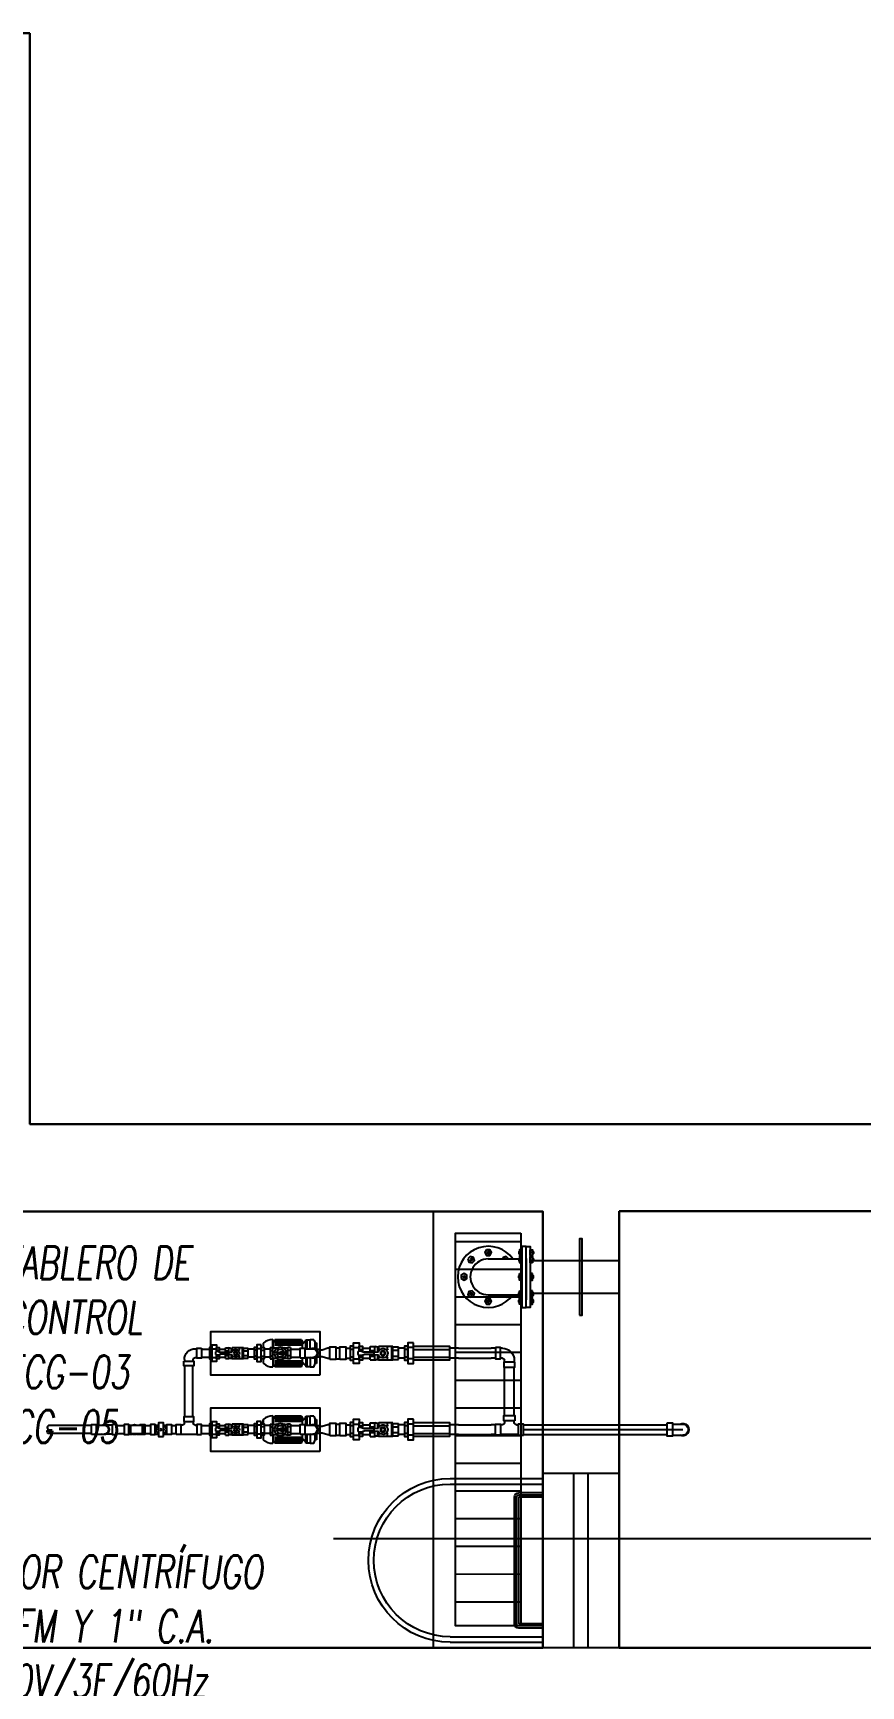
# Model space of a CAD drawing. Extents: x 226317 to 226469, y 8188101 to 8188260.
# Drawn here: x 226396.04 to 226399.84, y 8188240.73 to 8188248.31 of the extents above; entities that cross this region are included whole.
import ezdxf
from ezdxf import colors
from ezdxf.entities.mleader import LeaderData, LeaderLine
from ezdxf.math import Vec2, Vec3

# ---------------------------------------------------------------- set-up
doc = ezdxf.new("R2010")
doc.units = 0
doc.header["$LTSCALE"] = 15
for name, pattern in [('CENTER', [2, 1.25, -0.25, 0.25, -0.25]), ('HIDDEN', [0.375, 0.25, -0.125]), ('X_Cisterna$0$DASHED2', [0.375, 0.25, -0.125])]:
    doc.linetypes.add(name, pattern=pattern)
doc.layers.get('0').update_dxf_attribs({"color": 250})
for name, color, linetype in [('A-BARANDAS', 250, 'Continuous'), ('A-SANITARIOS', 250, 'Continuous'), ('A_20_Barandas', 250, 'Continuous'), ('A_50_CortesElev', 250, 'CENTER'), ('DESAGUE', 250, 'Continuous'), ('L3 Equipos y Ductos', 160, 'Continuous'), ('L6 Linea fina', 141, 'Continuous'), ('X_Cisterna$0$01', 250, 'Continuous'), ('X_Cisterna$0$POSTE', 250, 'Continuous'), ('X_Cisterna$0$SA-DOMW-EQPM', 250, 'Continuous'), ('X_Cisterna$0$SA-EL-EX', 250, 'Continuous'), ('X_Cisterna$0$SA-EQUI-CON', 250, 'Continuous')]:
    doc.layers.add(name, color=color, linetype=linetype)
doc.layers.add('A-MUROS', color=252, linetype='Continuous', lineweight=30)
doc.styles.add('JNV ING', font='romans.shx', dxfattribs={"width": 0.7, "oblique": 8, "height": 0.15})

# ---------------------------------------------------------------- blocks, each defined once
blk = doc.blocks.new('Cortes-Elev.')
at = {"layer": 'A_50_CortesElev', "linetype": 'CENTER', "ltscale": 0.5}
blk.add_lwpolyline([(103.9309, 28.3545), (-19.0944, 28.3545)], dxfattribs=at)
blk = doc.blocks.new('A$C59BA0E3C')
at = {"layer": 'A-BARANDAS', "ltscale": 0.5}
for points in [[(-0.3756, 0.4242), (-0.3756, 0.0004)], [(-0.3506, 0.4242), (-0.3506, 0.0004)], [(0.3494, 0.4242), (0.3494, 0.0004)], [(0.3744, 0.4242), (0.3744, 0.0004)]]:
    blk.add_lwpolyline(points, dxfattribs=at)
for radius in [0.375, 0.35]:
    blk.add_arc((-0.0006, 0.4242), radius, 0, 180, dxfattribs=at)
blk = doc.blocks.new('ESCALERA')
at = {"layer": 'A_20_Barandas', "linetype": 'Continuous', "ltscale": 0.3}
for p, q in [((-0.31, 0), (-0.31, 0.11)), ((-0.3, 0), (-0.3, 0.11)), ((0.29, 0.13), (-0.29, 0.13)), ((0.29, 0.12), (-0.29, 0.12)), ((-0.29, 0), (-0.29, 0.11)), ((0.29, 0.11), (-0.29, 0.11)), ((0.29, 0), (0.29, 0.11)), ((0.3, 0), (0.3, 0.11)), ((0.31, 0), (0.31, 0.11))]:
    blk.add_line(p, q, dxfattribs=at)
for centre, radius, start, end in [((-0.29, 0.11), 0.02, 90, 180), ((-0.29, 0.11), 0.01, 90, 180), ((0.29, 0.11), 0.02, 0, 90), ((0.29, 0.11), 0.01, 0, 90)]:
    blk.add_arc(centre, radius, start, end, dxfattribs=at)
blk = doc.blocks.new('bombas riego')
at = {"layer": 'X_Cisterna$0$SA-DOMW-EQPM'}
for points in [[(1.5666, 0.35), (1.5437, 0.3433), (1.5437, 0.3567)], [(1.5666, 0), (1.5437, -0.0067), (1.5437, 0.0067)]]:
    blk.add_hatch(color=256, dxfattribs=at).paths.add_polyline_path(points)
blk.add_lwpolyline([(0.4386, 0), (-0.2915, 0)])
at = {"layer": 'X_Cisterna$0$01', "linetype": 'Continuous'}
for p, q in [((1.3923, 0.397), (1.387, 0.397)), ((1.387, 0.397), (1.387, 0.366)), ((1.4159, 0.3703), (1.415, 0.4119)), ((1.4293, 0.3703), (1.4293, 0.4108)), ((0.5448, 0.3725), (0.5429, 0.3725)), ((0.5448, 0.3275), (0.5429, 0.3275)), ((0.5665, 0.3725), (0.5858, 0.3725)), ((0.5665, 0.3275), (0.5858, 0.3275)), ((0.7358, 0.3725), (0.7767, 0.3725)), ((0.7358, 0.3275), (0.7767, 0.3275)), ((0.9829, 0.3725), (1.0108, 0.3725)), ((0.9829, 0.3275), (1.0108, 0.3275)), ((1.176, 0.3725), (1.1407, 0.3725)), ((1.176, 0.3275), (1.1407, 0.3275)), ((1.2528, 0.3725), (1.2322, 0.3725)), ((1.2528, 0.3275), (1.2322, 0.3275)), ((1.3735, 0.3681), (1.3708, 0.3681)), ((1.3708, 0.3681), (1.3708, 0.332)), ((1.3708, 0.332), (1.3735, 0.332)), ((1.387, 0.3681), (1.3735, 0.3681)), ((1.3735, 0.3681), (1.3735, 0.332)), ((1.3735, 0.332), (1.387, 0.332)), ((1.387, 0.334), (1.387, 0.3031)), ((1.387, 0.3031), (1.3923, 0.3031)), ((1.4159, 0.3297), (1.415, 0.2865)), ((1.4293, 0.2893), (1.4293, 0.3297)), ((1.5063, 0.368), (1.4614, 0.368)), ((1.5063, 0.332), (1.4614, 0.332)), ((1.599, 0.368), (1.6272, 0.368)), ((1.599, 0.332), (1.6272, 0.332)), ((1.6722, 0.368), (1.7004, 0.368)), ((1.6722, 0.332), (1.7004, 0.332)), ((1.8326, 0.368), (1.8043, 0.368)), ((1.8326, 0.332), (1.8043, 0.332)), ((1.9141, 0.368), (1.8775, 0.368)), ((1.9141, 0.332), (1.8775, 0.332)), ((0.4801, 0.0639), (0.4801, 0.2861)), ((0.5251, 0.0639), (0.5251, 0.2861)), ((1.9538, 0.0578), (1.9538, 0.2922)), ((1.9898, 0.0578), (1.9898, 0.2922)), ((0, 0.0225), (-0.2193, 0.0225)), ((0.5665, 0.0225), (0.5858, 0.0225)), ((0.7358, 0.0225), (0.7767, 0.0225)), ((0.9829, 0.0225), (1.0108, 0.0225)), ((1.176, 0.0225), (1.1407, 0.0225)), ((1.2528, 0.0225), (1.2322, 0.0225)), ((1.3735, 0.0181), (1.3708, 0.0181)), ((1.3708, 0.0181), (1.3708, -0.0181)), ((1.387, 0.0181), (1.3735, 0.0181)), ((1.3735, 0.0181), (1.3735, -0.0181)), ((1.3923, 0.047), (1.387, 0.047)), ((1.387, 0.047), (1.387, 0.016)), ((1.4159, 0.0203), (1.415, 0.0619)), ((1.4293, 0.0203), (1.4293, 0.0608)), ((1.5063, 0.018), (1.4614, 0.018)), ((1.599, 0.018), (1.6272, 0.018)), ((1.6722, 0.018), (1.7004, 0.018)), ((1.8326, 0.018), (1.8043, 0.018)), ((1.9141, 0.018), (1.8775, 0.018)), ((2.0511, 0.018), (2.0296, 0.018)), ((2.1727, 0.018), (2.1467, 0.018)), ((2.3017, 0.018), (2.2682, 0.018)), ((2.4172, 0.018), (2.6151, 0.018)), ((0, -0.0225), (-0.2193, -0.0225)), ((0.5665, -0.0225), (0.5858, -0.0225)), ((0.7358, -0.0225), (0.7767, -0.0225)), ((0.9829, -0.0225), (1.0108, -0.0225)), ((1.176, -0.0225), (1.1407, -0.0225)), ((1.2528, -0.0225), (1.2322, -0.0225)), ((1.3708, -0.0181), (1.3735, -0.0181)), ((1.3735, -0.0181), (1.387, -0.0181)), ((1.387, -0.016), (1.387, -0.0469)), ((1.387, -0.0469), (1.3923, -0.0469)), ((1.4159, -0.0203), (1.415, -0.0635)), ((1.4293, -0.0607), (1.4293, -0.0203)), ((1.5063, -0.018), (1.4614, -0.018)), ((1.599, -0.018), (1.6272, -0.018)), ((1.6722, -0.018), (1.7004, -0.018)), ((1.8326, -0.018), (1.8043, -0.018)), ((1.9141, -0.018), (1.8775, -0.018)), ((2.0511, -0.018), (2.0296, -0.018)), ((2.1727, -0.018), (2.1467, -0.018)), ((2.3017, -0.018), (2.2682, -0.018)), ((2.4172, -0.018), (2.6151, -0.018))]:
    blk.add_line(p, q, dxfattribs=at)
at = {"layer": 'X_Cisterna$0$01', "linetype": 'Continuous', "extrusion": (0, 0, -1)}
for p, q in [((1.3993, 0.4119), (1.3923, 0.397)), ((1.3993, 0.4119), (1.415, 0.4119)), ((1.4293, 0.4108), (1.415, 0.4108)), ((1.4305, 0.4119), (1.4305, 0.3703)), ((1.4361, 0.4119), (1.4305, 0.4119)), ((1.4361, 0.3703), (1.4361, 0.4119)), ((1.4361, 0.4077), (1.4502, 0.391)), ((1.4558, 0.4119), (1.4502, 0.4006)), ((1.4502, 0.3731), (1.4502, 0.4006)), ((1.4558, 0.4119), (1.5777, 0.4119)), ((1.4558, 0.4035), (1.5777, 0.4035)), ((1.4558, 0.395), (1.5777, 0.395)), ((1.4558, 0.3866), (1.5777, 0.3866)), ((1.5777, 0.4119), (1.5833, 0.4006)), ((1.5833, 0.3738), (1.5833, 0.4006)), ((1.5833, 0.4003), (1.5862, 0.4003)), ((1.5862, 0.4129), (1.5862, 0.3753)), ((1.5862, 0.3753), (1.5862, 0.4129)), ((1.6304, 0.3963), (1.6304, 0.376)), ((1.3993, 0.2865), (1.3923, 0.3031)), ((1.4305, 0.2881), (1.4305, 0.3297)), ((1.4361, 0.3297), (1.4361, 0.2881)), ((1.4361, 0.2924), (1.4502, 0.309)), ((1.4558, 0.3135), (1.5777, 0.3135)), ((1.4558, 0.305), (1.5777, 0.305)), ((1.5833, 0.2994), (1.5833, 0.3263)), ((1.5862, 0.3248), (1.5862, 0.2871)), ((1.6304, 0.3241), (1.6304, 0.3037)), ((1.3993, 0.2865), (1.415, 0.2865)), ((1.4293, 0.2893), (1.4151, 0.2893)), ((1.4305, 0.2881), (1.4305, 0.2887)), ((1.4305, 0.2887), (1.4305, 0.2881)), ((1.4305, 0.2881), (1.4361, 0.2881)), ((1.4558, 0.2881), (1.4502, 0.2994)), ((1.4558, 0.2966), (1.5777, 0.2966)), ((1.4558, 0.2881), (1.5777, 0.2881)), ((1.5777, 0.2881), (1.5833, 0.2994)), ((1.5833, 0.2994), (1.5862, 0.2994)), ((1.3993, 0.0619), (1.3923, 0.047)), ((1.3993, 0.0619), (1.415, 0.0619)), ((1.4293, 0.0608), (1.415, 0.0608)), ((1.4305, 0.0619), (1.4305, 0.0514)), ((1.4361, 0.0619), (1.4305, 0.0619)), ((1.4305, 0.0203), (1.4305, 0.0619)), ((1.4361, 0.0203), (1.4361, 0.0619)), ((1.4361, 0.0577), (1.4505, 0.0407)), ((1.4558, 0.0619), (1.4502, 0.0506)), ((1.4502, 0.0231), (1.4502, 0.0506)), ((1.4502, 0.0231), (1.4502, 0.038)), ((1.4558, 0.0619), (1.5777, 0.0619)), ((1.4558, 0.0534), (1.5777, 0.0534)), ((1.4558, 0.045), (1.5777, 0.045)), ((1.4558, 0.0366), (1.5777, 0.0366)), ((1.5777, 0.0619), (1.5833, 0.0506)), ((1.5833, 0.0238), (1.5833, 0.0506)), ((1.5833, 0.0503), (1.5862, 0.0503)), ((1.5862, 0.0252), (1.5862, 0.0629)), ((1.5862, 0.0629), (1.5862, 0.0364)), ((1.6304, 0.0463), (1.6304, 0.0307)), ((1.6304, 0.026), (1.6304, 0.0463)), ((1.3993, -0.0635), (1.3923, -0.0469)), ((1.3993, -0.0635), (1.415, -0.0635)), ((1.4293, -0.0607), (1.4151, -0.0607)), ((1.4305, -0.0619), (1.4305, -0.0203)), ((1.4305, -0.0619), (1.4305, -0.0613)), ((1.4305, -0.0613), (1.4305, -0.0619)), ((1.4305, -0.0619), (1.4361, -0.0619)), ((1.4361, -0.0203), (1.4361, -0.0555)), ((1.4361, -0.0619), (1.4361, -0.0254)), ((1.4361, -0.0577), (1.4502, -0.041)), ((1.4558, -0.0619), (1.4502, -0.0506)), ((1.4558, -0.0366), (1.5777, -0.0366)), ((1.4558, -0.045), (1.5777, -0.045)), ((1.4558, -0.0534), (1.5777, -0.0534)), ((1.4558, -0.0619), (1.5777, -0.0619)), ((1.5777, -0.0619), (1.5833, -0.0506)), ((1.5833, -0.0506), (1.5833, -0.0238)), ((1.5833, -0.0506), (1.5862, -0.0506)), ((1.5862, -0.0252), (1.5862, -0.0629)), ((1.6304, -0.0259), (1.6304, -0.0463)), ((1.6304, -0.0307), (1.6304, -0.0463)), ((1.6304, -0.0307), (1.6304, -0.0463))]:
    blk.add_line(p, q, dxfattribs=at)
at = {"layer": 'X_Cisterna$0$01', "linetype": 'X_Cisterna$0$DASHED2', "ltscale": 0.2}
for p, q in [((0.7358, 0.3725), (0.5858, 0.3725)), ((0.7358, 0.3275), (0.5858, 0.3275)), ((0.4386, 0.0225), (0, 0.0225)), ((0.7358, 0.0225), (0.5858, 0.0225)), ((0.4386, -0.0225), (0, -0.0225)), ((0.7358, -0.0225), (0.5858, -0.0225))]:
    blk.add_line(p, q, dxfattribs=at)
at = {"layer": 'X_Cisterna$0$01', "linetype": 'Continuous', "flags": 128}
for points in [[(1.3923, 0.3703), (1.3923, 0.397)], [(1.3923, 0.3031), (1.3923, 0.3297)], [(1.4502, 0.2994), (1.4502, 0.3269)], [(1.3923, 0.0203), (1.3923, 0.047)], [(1.3923, -0.0469), (1.3923, -0.0203)], [(1.4502, -0.0506), (1.4502, -0.0231)]]:
    blk.add_lwpolyline(points, dxfattribs=at)
at = {"layer": 'X_Cisterna$0$01', "linetype": 'Continuous', "extrusion": (0, 0, -1)}
for centre, start, end in [((-1.5867, 0.3473), 89.5068, 131.72641), ((-1.5867, 0.3528), 228.27358, 270.49319), ((-1.5867, -0.0028), 89.5068, 131.72641), ((-1.5867, 0.0028), 228.27358, 270.49319)]:
    blk.add_arc(centre, 0.0657, start, end, dxfattribs=at)
at = {"layer": 'X_Cisterna$0$01', "linetype": 'Continuous'}
blk.add_spline([(2.6151, 0.018), (2.6211, 0.009), (2.6151, 0), (2.6091, -0.009), (2.6151, -0.018), (2.6211, -0.009), (2.6151, 0)], degree=3, dxfattribs=at)
at = {"layer": 'X_Cisterna$0$POSTE'}
for points in [[(2.1815, 0.0197), (2.1775, 0.0152), (2.1775, -0.0152), (2.1815, -0.0197)], [(2.2374, 0.0197), (2.2414, 0.0152), (2.2414, -0.0152), (2.2374, -0.0197)]]:
    blk.add_lwpolyline(points, dxfattribs=at)
blk.add_lwpolyline([(2.2374, 0.0197), (2.1815, 0.0197), (2.1815, -0.0197), (2.2374, -0.0197)], close=True, dxfattribs=at)
at = {"layer": 'X_Cisterna$0$POSTE', "flags": 128}
blk.add_lwpolyline([(2.1862, 0.0197), (2.1862, -0.0197)], dxfattribs=at)
at = {"layer": 'X_Cisterna$0$SA-DOMW-EQPM'}
for p, q in [((1.0375, 0.381), (1.1013, 0.381)), ((1.0375, 0.3187), (1.0375, 0.381)), ((1.0415, 0.3187), (1.0415, 0.381)), ((1.0605, 0.3697), (1.0605, 0.381)), ((1.1051, 0.3779), (1.1013, 0.381)), ((1.1013, 0.3606), (1.1013, 0.381)), ((1.1407, 0.381), (1.1199, 0.381)), ((1.1199, 0.3553), (1.1199, 0.381)), ((1.1407, 0.355), (1.1407, 0.381)), ((1.0108, 0.321), (1.0108, 0.3787)), ((1.0375, 0.3787), (1.0108, 0.3787)), ((1.0375, 0.3633), (1.0108, 0.3633)), ((1.0375, 0.3363), (1.0108, 0.3363)), ((1.0375, 0.321), (1.0108, 0.321)), ((1.0375, 0.3187), (1.1013, 0.3187)), ((1.0605, 0.3187), (1.0605, 0.33)), ((1.099, 0.3651), (1.1013, 0.3642)), ((1.0991, 0.3346), (1.1013, 0.3354)), ((1.1007, 0.3616), (1.1013, 0.3619)), ((1.1007, 0.3379), (1.1013, 0.3377)), ((1.1013, 0.3187), (1.1013, 0.3391)), ((1.1051, 0.3217), (1.1013, 0.3187)), ((1.1051, 0.3568), (1.1051, 0.3779)), ((1.1051, 0.3217), (1.1051, 0.3428)), ((1.1407, 0.363), (1.1199, 0.363)), ((1.1199, 0.3191), (1.1199, 0.3443)), ((1.1407, 0.3367), (1.1199, 0.3367)), ((1.1407, 0.3191), (1.1199, 0.3191)), ((1.1234, 0.355), (1.1688, 0.355)), ((1.1234, 0.3446), (1.1688, 0.3446)), ((1.1407, 0.3191), (1.1407, 0.3446)), ((1.5063, 0.3755), (1.5187, 0.3755)), ((1.5063, 0.3755), (1.5063, 0.3245)), ((1.5063, 0.3628), (1.5187, 0.3628)), ((1.5063, 0.3373), (1.5187, 0.3373)), ((1.5063, 0.3245), (1.5187, 0.3245)), ((1.5187, 0.3245), (1.5187, 0.3755)), ((1.599, 0.3755), (1.5865, 0.3755)), ((1.5865, 0.3245), (1.5865, 0.3755)), ((1.599, 0.3628), (1.5865, 0.3628)), ((1.599, 0.3373), (1.5865, 0.3373)), ((1.599, 0.3245), (1.5865, 0.3245)), ((1.599, 0.3755), (1.599, 0.3245)), ((1.6395, 0.3641), (1.6272, 0.3641)), ((1.6395, 0.3359), (1.6272, 0.3359)), ((1.6395, 0.3704), (1.66, 0.3704)), ((1.6395, 0.3297), (1.66, 0.3297)), ((1.66, 0.3641), (1.6722, 0.3641)), ((1.66, 0.3359), (1.6722, 0.3359)), ((1.7004, 0.3268), (1.7004, 0.3729)), ((1.7218, 0.3729), (1.7004, 0.3729)), ((1.7218, 0.3607), (1.7004, 0.3607)), ((1.7218, 0.339), (1.7004, 0.339)), ((1.7218, 0.3268), (1.7004, 0.3268)), ((1.7218, 0.3748), (1.7729, 0.3748)), ((1.7218, 0.3249), (1.7218, 0.3748)), ((1.7218, 0.3249), (1.7729, 0.3249)), ((1.725, 0.3249), (1.725, 0.3748)), ((1.7401, 0.3657), (1.7401, 0.3748)), ((1.7401, 0.3249), (1.7401, 0.334)), ((1.771, 0.3621), (1.7729, 0.3614)), ((1.7711, 0.3376), (1.7729, 0.3383)), ((1.7723, 0.3593), (1.7729, 0.3595)), ((1.7723, 0.3404), (1.7729, 0.3402)), ((1.7758, 0.3723), (1.7729, 0.3748)), ((1.7729, 0.3585), (1.7729, 0.3748)), ((1.7729, 0.3249), (1.7729, 0.3413)), ((1.7758, 0.3274), (1.7729, 0.3249)), ((1.7758, 0.3554), (1.7758, 0.3723)), ((1.7758, 0.3274), (1.7758, 0.3443)), ((1.8043, 0.3748), (1.7877, 0.3748)), ((1.7877, 0.3543), (1.7877, 0.3748)), ((1.8043, 0.3604), (1.7877, 0.3604)), ((1.7877, 0.3253), (1.7877, 0.3454)), ((1.8043, 0.3393), (1.7877, 0.3393)), ((1.8043, 0.3253), (1.7877, 0.3253)), ((1.7905, 0.354), (1.8268, 0.354)), ((1.7905, 0.3457), (1.8268, 0.3457)), ((1.8043, 0.354), (1.8043, 0.3748)), ((1.8043, 0.3253), (1.8043, 0.3457)), ((1.0108, -0.029), (1.0108, 0.0286)), ((1.0375, 0.0286), (1.0108, 0.0286)), ((1.0375, 0.0133), (1.0108, 0.0133)), ((1.0375, 0.0309), (1.1013, 0.0309)), ((1.0375, -0.0313), (1.0375, 0.0309)), ((1.0415, -0.0313), (1.0415, 0.0309)), ((1.0605, 0.0197), (1.0605, 0.0309)), ((1.099, 0.0151), (1.1013, 0.0142)), ((1.1007, 0.0116), (1.1013, 0.0119)), ((1.1051, 0.0279), (1.1013, 0.0309)), ((1.1013, 0.0106), (1.1013, 0.0309)), ((1.1051, 0.0068), (1.1051, 0.0279)), ((1.1407, 0.0309), (1.1199, 0.0309)), ((1.1199, 0.0053), (1.1199, 0.0309)), ((1.1407, 0.0129), (1.1199, 0.0129)), ((1.1234, 0.005), (1.1688, 0.005)), ((1.1407, 0.005), (1.1407, 0.0309)), ((1.5063, 0.0255), (1.5187, 0.0255)), ((1.5063, 0.0255), (1.5063, -0.0255)), ((1.5063, 0.0127), (1.5187, 0.0127)), ((1.5187, -0.0255), (1.5187, 0.0255)), ((1.599, 0.0255), (1.5865, 0.0255)), ((1.5865, -0.0255), (1.5865, 0.0255)), ((1.599, 0.0127), (1.5865, 0.0127)), ((1.599, 0.0255), (1.599, -0.0255)), ((1.6395, 0.0141), (1.6272, 0.0141)), ((1.6395, 0.0204), (1.66, 0.0204)), ((1.66, 0.0141), (1.6722, 0.0141)), ((1.7004, -0.0232), (1.7004, 0.0229)), ((1.7218, 0.0229), (1.7004, 0.0229)), ((1.7218, 0.0107), (1.7004, 0.0107)), ((1.7218, 0.0248), (1.7729, 0.0248)), ((1.7218, -0.0251), (1.7218, 0.0248)), ((1.725, -0.0251), (1.725, 0.0248)), ((1.7401, 0.0157), (1.7401, 0.0248)), ((1.771, 0.0121), (1.7729, 0.0114)), ((1.7723, 0.0093), (1.7729, 0.0095)), ((1.7758, 0.0223), (1.7729, 0.0248)), ((1.7729, 0.0084), (1.7729, 0.0248)), ((1.7758, 0.0054), (1.7758, 0.0223)), ((1.8043, 0.0248), (1.7877, 0.0248)), ((1.7877, 0.0042), (1.7877, 0.0248)), ((1.8043, 0.0104), (1.7877, 0.0104)), ((1.7905, 0.004), (1.8268, 0.004)), ((1.8043, 0.004), (1.8043, 0.0248)), ((1.0375, -0.0137), (1.0108, -0.0137)), ((1.0375, -0.029), (1.0108, -0.029)), ((1.0375, -0.0313), (1.1013, -0.0313)), ((1.0605, -0.0313), (1.0605, -0.0201)), ((1.0991, -0.0155), (1.1013, -0.0147)), ((1.1007, -0.0121), (1.1013, -0.0123)), ((1.1013, -0.0313), (1.1013, -0.011)), ((1.1051, -0.0283), (1.1013, -0.0313)), ((1.1051, -0.0283), (1.1051, -0.0072)), ((1.1199, -0.0309), (1.1199, -0.0057)), ((1.1407, -0.0133), (1.1199, -0.0133)), ((1.1407, -0.0309), (1.1199, -0.0309)), ((1.1234, -0.0054), (1.1688, -0.0054)), ((1.1407, -0.0309), (1.1407, -0.0054)), ((1.5063, -0.0127), (1.5187, -0.0127)), ((1.5063, -0.0255), (1.5187, -0.0255)), ((1.599, -0.0127), (1.5865, -0.0127)), ((1.599, -0.0255), (1.5865, -0.0255)), ((1.6395, -0.0141), (1.6272, -0.0141)), ((1.6395, -0.0203), (1.66, -0.0203)), ((1.66, -0.0141), (1.6722, -0.0141)), ((1.7218, -0.011), (1.7004, -0.011)), ((1.7218, -0.0232), (1.7004, -0.0232)), ((1.7218, -0.0251), (1.7729, -0.0251)), ((1.7401, -0.0251), (1.7401, -0.016)), ((1.7711, -0.0124), (1.7729, -0.0117)), ((1.7723, -0.0097), (1.7729, -0.0099)), ((1.7729, -0.0251), (1.7729, -0.0088)), ((1.7758, -0.0226), (1.7729, -0.0251)), ((1.7758, -0.0226), (1.7758, -0.0057)), ((1.7877, -0.0248), (1.7877, -0.0046)), ((1.8043, -0.0107), (1.7877, -0.0107)), ((1.8043, -0.0248), (1.7877, -0.0248)), ((1.7905, -0.0043), (1.8268, -0.0043)), ((1.8043, -0.0248), (1.8043, -0.0043))]:
    blk.add_line(p, q, dxfattribs=at)
for points in [[(1.6395, 0.3878), (1.66, 0.3878), (1.66, 0.3127), (1.6395, 0.3127)], [(0.477, 0.3097), (0.5281, 0.3097), (0.5281, 0.2861), (0.477, 0.2861)], [(0.5665, 0.3755), (0.5665, 0.3245), (0.5429, 0.3245), (0.5429, 0.3755)], [(1.4614, 0.3269), (1.4614, 0.3731), (1.44, 0.3731), (1.44, 0.3269)], [(1.5717, 0.35), (1.5622, 0.3335), (1.5431, 0.3335), (1.5336, 0.35), (1.5431, 0.3665), (1.5622, 0.3665)], [(1.6395, 0.376), (1.6272, 0.376), (1.6272, 0.3241), (1.6395, 0.3241)], [(1.66, 0.376), (1.6722, 0.376), (1.6722, 0.3241), (1.66, 0.3241)], [(1.9141, 0.3731), (1.9141, 0.3269), (1.9354, 0.3269), (1.9354, 0.3731)], [(1.9949, 0.3136), (1.9488, 0.3136), (1.9488, 0.2922), (1.9949, 0.2922)], [(0.4386, -0.0255), (0.4386, 0.0255), (0.4623, 0.0255), (0.4623, -0.0255)], [(0.477, 0.0403), (0.5281, 0.0403), (0.5281, 0.0639), (0.477, 0.0639)], [(0.5665, -0.0255), (0.5665, 0.0255), (0.5429, 0.0255), (0.5429, -0.0255)], [(1.4614, -0.0231), (1.4614, 0.0231), (1.44, 0.0231), (1.44, -0.0231)], [(1.5717, 0), (1.5622, -0.0165), (1.5431, -0.0165), (1.5336, 0), (1.5431, 0.0165), (1.5622, 0.0165)], [(1.6395, 0.026), (1.6272, 0.026), (1.6272, -0.0259), (1.6395, -0.0259)], [(1.6395, 0.0377), (1.66, 0.0377), (1.66, -0.0373), (1.6395, -0.0373)], [(1.66, 0.026), (1.6722, 0.026), (1.6722, -0.0259), (1.66, -0.0259)], [(1.9141, -0.0231), (1.9141, 0.0231), (1.9354, 0.0231), (1.9354, -0.0231)], [(1.9949, 0.0364), (1.9488, 0.0364), (1.9488, 0.0578), (1.9949, 0.0578)], [(2.0296, -0.0231), (2.0296, 0.0231), (2.0083, 0.0231), (2.0083, -0.0231)], [(2.0725, -0.0231), (2.0725, 0.0231), (2.0511, 0.0231), (2.0511, -0.0231)], [(2.0877, -0.0311), (2.0877, 0.0311), (2.1101, 0.0311), (2.1101, -0.0311)], [(2.1253, -0.0231), (2.1253, 0.0231), (2.1467, 0.0231), (2.1467, -0.0231)], [(2.2469, -0.0231), (2.2469, 0.0231), (2.2682, 0.0231), (2.2682, -0.0231)], [(2.3017, -0.0231), (2.3017, 0.0231), (2.323, 0.0231), (2.323, -0.0231)], [(2.4172, -0.0231), (2.4172, 0.0231), (2.3958, 0.0231), (2.3958, -0.0231)]]:
    blk.add_lwpolyline(points, close=True, dxfattribs=at)
for points in [[(0.4801, 0.3177), (0.4801, 0.3097)], [(0.5251, 0.3097), (0.5251, 0.3178)], [(0.5349, 0.3725), (0.5429, 0.3725)], [(0.5349, 0.3275), (0.5429, 0.3275)], [(1.099, 0.3651), (1.098, 0.3651)], [(1.0991, 0.3346), (1.098, 0.3346)], [(1.1234, 0.355), (1.103, 0.357)], [(1.1234, 0.3446), (1.103, 0.3426)], [(1.1234, 0.355), (1.1234, 0.3446)], [(1.1803, 0.3592), (1.1688, 0.355)], [(1.1803, 0.3404), (1.1688, 0.3446)], [(1.44, 0.3703), (1.4036, 0.3703)], [(1.44, 0.3297), (1.4036, 0.3297)], [(1.5666, 0.35), (1.5437, 0.3433), (1.5437, 0.3567), (1.5666, 0.35)], [(1.771, 0.3621), (1.7701, 0.3621)], [(1.7711, 0.3376), (1.7701, 0.3376)], [(1.7905, 0.354), (1.7741, 0.3556)], [(1.7905, 0.3457), (1.7741, 0.3441)], [(1.7905, 0.354), (1.7905, 0.3457)], [(1.836, 0.3573), (1.8268, 0.354)], [(1.836, 0.3423), (1.8268, 0.3457)], [(1.9427, 0.3703), (1.9354, 0.3703)], [(1.9427, 0.3297), (1.9354, 0.3297)], [(1.9515, 0.3136), (1.9515, 0.3209)], [(1.9922, 0.3208), (1.9922, 0.3136)], [(0.4703, 0.0225), (0.4623, 0.0225)], [(0.4801, 0.0323), (0.4801, 0.0403)], [(0.5251, 0.0403), (0.5251, 0.0322)], [(0.5349, 0.0225), (0.5429, 0.0225)], [(1.099, 0.0151), (1.098, 0.0151)], [(1.1234, 0.005), (1.103, 0.007)], [(1.1234, 0.005), (1.1234, -0.0054)], [(1.1803, 0.0091), (1.1688, 0.005)], [(1.44, 0.0203), (1.4036, 0.0203)], [(1.5666, 0), (1.5437, -0.0067), (1.5437, 0.0067), (1.5666, 0)], [(1.771, 0.0121), (1.7701, 0.0121)], [(1.7905, 0.004), (1.7741, 0.0056)], [(1.7905, 0.004), (1.7905, -0.0043)], [(1.836, 0.0073), (1.8268, 0.004)], [(1.9427, 0.0203), (1.9354, 0.0203)], [(1.9515, 0.0364), (1.9515, 0.0291)], [(1.9922, 0.0292), (1.9922, 0.0364)], [(2.001, 0.0203), (2.0083, 0.0203)], [(2.088, 0.0203), (2.0725, 0.0203)], [(2.1253, 0.0203), (2.1098, 0.0203)], [(2.194, 0.0197), (2.194, 0.0231), (2.1727, 0.0231), (2.1727, -0.0231), (2.194, -0.0231), (2.194, -0.0197)], [(2.2095, 0.0203), (2.194, 0.0203)], [(2.2469, 0.0203), (2.2314, 0.0203)], [(2.323, 0.0203), (2.3485, 0.0203)], [(2.3958, 0.0203), (2.3594, 0.0203)], [(0.4623, -0.0225), (0.5429, -0.0225)], [(1.0991, -0.0155), (1.098, -0.0155)], [(1.1234, -0.0054), (1.103, -0.0074)], [(1.1803, -0.0096), (1.1688, -0.0054)], [(1.44, -0.0203), (1.4036, -0.0203)], [(1.7711, -0.0124), (1.7701, -0.0124)], [(1.7905, -0.0043), (1.7741, -0.0059)], [(1.836, -0.0077), (1.8268, -0.0043)], [(2.0083, -0.0203), (1.9354, -0.0203)], [(2.088, -0.0203), (2.0725, -0.0203)], [(2.1253, -0.0203), (2.1098, -0.0203)], [(2.2095, -0.0203), (2.194, -0.0203)], [(2.2469, -0.0203), (2.2314, -0.0203)], [(2.323, -0.0203), (2.3485, -0.0203)], [(2.3958, -0.0203), (2.3594, -0.0203)]]:
    blk.add_lwpolyline(points, dxfattribs=at)
for points in [[(1.1803, 0.3592), (1.192, 0.3592, -0.414214), (1.1972, 0.354), (1.1972, 0.3456, -0.414214), (1.192, 0.3404), (1.1803, 0.3404)], [(1.836, 0.3573), (1.8454, 0.3573, -0.414214), (1.8495, 0.3532), (1.8495, 0.3465, -0.414214), (1.8454, 0.3423), (1.836, 0.3423)], [(1.1803, 0.0091), (1.192, 0.0091, -0.414214), (1.1972, 0.004), (1.1972, -0.0045, -0.414214), (1.192, -0.0096), (1.1803, -0.0096)], [(1.836, 0.0073), (1.8454, 0.0073, -0.414214), (1.8495, 0.0032), (1.8495, -0.0036, -0.414214), (1.8454, -0.0077), (1.836, -0.0077)]]:
    blk.add_lwpolyline(points, format="xyb", dxfattribs=at)
for centre, radius in [((1.0823, 0.3498), 0.0112), ((1.0823, 0.3498), 0.00962), ((1.0823, 0.3498), 0.00833), ((1.5526, 0.35), 0.0274), ((1.7576, 0.3499), 0.00896), ((1.7576, 0.3499), 0.0077), ((1.7576, 0.3499), 0.00667), ((1.0823, -0.0002), 0.0112), ((1.0823, -0.0002), 0.00962), ((1.0823, -0.0002), 0.00833), ((1.5526, 0), 0.0274), ((1.7576, -0.0002), 0.00896), ((1.7576, -0.0002), 0.0077), ((1.7576, -0.0002), 0.00667), ((2.0989, 0), 0.00365)]:
    blk.add_circle(centre, radius, dxfattribs=at)
for centre, radius, start, end in [((1.1033, 0.4244), 0.0465, 272.1566, 290.92918), ((1.5526, 0.35), 0.0292, 57.08497, 122.91503), ((0.5345, 0.3181), 0.0544, 89.61767, 180.38233), ((0.5355, 0.317), 0.0105, 93.77037, 175.56947), ((1.0823, 0.3498), 0.0219, 19.16437, 340.78414), ((1.065, 0.3697), 0.00459, 180, 298.74633), ((1.065, 0.33), 0.00459, 61.25368, 180), ((1.1065, 0.2865), 0.0352, 67.54225, 92.29381), ((1.4036, 0.35), 0.0231, 61.80008, 298.19992), ((1.4036, 0.35), 0.0203, 90, 270), ((1.5285, 0.3896), 0.0171, 235.24562, 298.80596), ((1.5285, 0.3105), 0.0171, 61.19405, 124.75438), ((1.5526, 0.35), 0.0292, 237.08497, 302.91503), ((1.5768, 0.3896), 0.0171, 241.19405, 304.75438), ((1.5768, 0.3105), 0.0171, 55.24562, 118.80596), ((1.7576, 0.3499), 0.0175, 19.16437, 340.78414), ((1.7438, 0.3657), 0.00367, 180, 298.74633), ((1.7438, 0.334), 0.00367, 61.25368, 180), ((1.7744, 0.4095), 0.0372, 272.1566, 290.92918), ((1.7769, 0.2992), 0.0282, 67.54225, 92.29381), ((1.943, 0.3212), 0.0492, 359.61767, 90.38233), ((1.942, 0.3202), 0.0095, 4.43053, 86.22963), ((0.4694, 0.0332), 0.0107, 274.8932, 355.10681), ((0.5355, 0.033), 0.0105, 184.43052, 266.22963), ((1.0823, -0.0002), 0.0219, 19.16437, 340.78414), ((1.065, 0.0197), 0.00459, 180, 298.74633), ((1.1033, 0.0744), 0.0465, 272.1566, 290.92918), ((1.4036, 0), 0.0231, 61.80008, 298.19992), ((1.4036, 0), 0.0203, 90, 270), ((1.5285, 0.0395), 0.0171, 235.24562, 298.80596), ((1.5526, 0), 0.0292, 57.08497, 122.91503), ((1.5768, 0.0395), 0.0171, 241.19405, 304.75438), ((1.7576, -0.0002), 0.0175, 19.16437, 340.78414), ((1.7438, 0.0157), 0.00367, 180, 298.74633), ((1.7744, 0.0595), 0.0372, 272.1566, 290.92918), ((1.942, 0.0298), 0.0095, 273.77037, 355.56948), ((2.0018, 0.03), 0.00971, 184.89319, 265.1068), ((2.0989, 0), 0.0231, 118.97573, 241.02427), ((2.0989, 0), 0.0127, 151.73884, 208.26116), ((2.0989, 0), 0.0231, 298.97574, 61.02426), ((2.0989, 0), 0.0127, 331.73884, 28.26116), ((2.2205, 0), 0.0231, 58.5367, 121.4633), ((2.2205, 0), 0.0231, 335.05232, 24.9477), ((2.3594, 0), 0.0231, 61.80008, 298.19992), ((2.3594, 0), 0.0203, 90, 270), ((2.3594, 0), 0.0231, 61.80008, 118.19992), ((1.065, -0.0201), 0.00459, 61.25368, 180), ((1.1065, -0.0635), 0.0352, 67.54225, 92.29381), ((1.5285, -0.0395), 0.0171, 61.19405, 124.75438), ((1.5526, 0), 0.0292, 237.08497, 302.91503), ((1.5768, -0.0395), 0.0171, 55.24562, 118.80596), ((1.7438, -0.016), 0.00367, 61.25368, 180), ((1.7769, -0.0508), 0.0282, 67.54225, 92.29381), ((2.2205, 0), 0.0231, 238.5367, 301.4633), ((2.3594, 0), 0.0231, 241.80008, 298.19992)]:
    blk.add_arc(centre, radius, start, end, dxfattribs=at)
at = {"layer": 'X_Cisterna$0$SA-EL-EX'}
for points in [[(1.3708, 0.25), (1.8708, 0.25), (1.8708, 0.45), (1.3708, 0.45)], [(1.3708, -0.1), (1.8708, -0.1), (1.8708, 0.1), (1.3708, 0.1)]]:
    blk.add_lwpolyline(points, close=True, dxfattribs=at)
at = {"layer": 'X_Cisterna$0$SA-EQUI-CON'}
for p, q in [((0.942, 0.3677), (0.7767, 0.3677)), ((0.942, 0.3324), (0.7767, 0.3324)), ((0.942, 0.3755), (0.9676, 0.3755)), ((0.942, 0.3246), (0.9676, 0.3246)), ((0.9676, 0.3677), (0.9829, 0.3677)), ((0.9676, 0.3324), (0.9829, 0.3324)), ((1.1913, 0.3677), (1.176, 0.3677)), ((1.1913, 0.3324), (1.176, 0.3324)), ((1.2169, 0.3755), (1.1913, 0.3755)), ((1.2169, 0.3246), (1.1913, 0.3246)), ((1.2169, 0.3677), (1.2322, 0.3677)), ((1.2169, 0.3324), (1.2322, 0.3324)), ((1.8448, 0.3641), (1.8326, 0.3641)), ((1.8448, 0.3359), (1.8326, 0.3359)), ((1.8653, 0.3704), (1.8448, 0.3704)), ((1.8653, 0.3297), (1.8448, 0.3297)), ((1.8653, 0.3641), (1.8775, 0.3641)), ((1.8653, 0.3359), (1.8775, 0.3359)), ((0.942, 0.0176), (0.7767, 0.0176)), ((0.942, 0.0255), (0.9676, 0.0255)), ((0.9676, 0.0176), (0.9829, 0.0176)), ((1.1913, 0.0176), (1.176, 0.0176)), ((1.2169, 0.0255), (1.1913, 0.0255)), ((1.2169, 0.0176), (1.2322, 0.0176)), ((1.8448, 0.0141), (1.8326, 0.0141)), ((1.8653, 0.0204), (1.8448, 0.0204)), ((1.8653, 0.0141), (1.8775, 0.0141)), ((0.942, -0.0176), (0.7767, -0.0176)), ((0.942, -0.0254), (0.9676, -0.0254)), ((0.9676, -0.0176), (0.9829, -0.0176)), ((1.1913, -0.0176), (1.176, -0.0176)), ((1.2169, -0.0254), (1.1913, -0.0254)), ((1.2169, -0.0176), (1.2322, -0.0176)), ((1.8448, -0.0141), (1.8326, -0.0141)), ((1.8653, -0.0203), (1.8448, -0.0203)), ((1.8653, -0.0141), (1.8775, -0.0141))]:
    blk.add_line(p, q, dxfattribs=at)
for points in [[(0.942, 0.3825), (0.7767, 0.3825), (0.7767, 0.3176), (0.942, 0.3176)], [(0.942, 0.3972), (0.9676, 0.3972), (0.9676, 0.3034), (0.942, 0.3034)], [(0.9676, 0.3825), (0.9829, 0.3825), (0.9829, 0.3176), (0.9676, 0.3176)], [(1.2169, 0.3825), (1.2322, 0.3825), (1.2322, 0.3176), (1.2169, 0.3176)], [(1.2798, 0.3212), (1.2798, 0.3789), (1.2528, 0.3789), (1.2528, 0.3212)], [(1.3255, 0.3212), (1.3255, 0.3789), (1.2985, 0.3789), (1.2985, 0.3212)], [(1.8653, 0.376), (1.8775, 0.376), (1.8775, 0.3241), (1.8653, 0.3241)], [(-0.2193, 0.0288), (-0.2193, -0.0288), (-0.246, -0.0288), (-0.246, 0.0288)], [(0.942, 0.0325), (0.7767, 0.0325), (0.7767, -0.0324), (0.942, -0.0324)], [(0.942, 0.0472), (0.9676, 0.0472), (0.9676, -0.0466), (0.942, -0.0466)], [(0.9676, 0.0325), (0.9829, 0.0325), (0.9829, -0.0324), (0.9676, -0.0324)], [(1.2169, 0.0325), (1.2322, 0.0325), (1.2322, -0.0324), (1.2169, -0.0324)], [(1.2798, -0.0288), (1.2798, 0.0288), (1.2528, 0.0288), (1.2528, -0.0288)], [(1.3255, -0.0288), (1.3255, 0.0288), (1.2985, 0.0288), (1.2985, -0.0288)], [(1.8653, 0.026), (1.8775, 0.026), (1.8775, -0.0259), (1.8653, -0.0259)]]:
    blk.add_lwpolyline(points, close=True, dxfattribs=at)
for points in [[(1.1913, 0.3592), (1.1913, 0.3825), (1.176, 0.3825), (1.176, 0.3576)], [(1.1913, 0.3404), (1.1913, 0.3034), (1.2169, 0.3034), (1.2169, 0.3972), (1.1913, 0.3972), (1.1913, 0.3592)], [(1.8448, 0.3423), (1.8448, 0.3127), (1.8653, 0.3127), (1.8653, 0.3878), (1.8448, 0.3878), (1.8448, 0.3573)], [(1.176, 0.342), (1.176, 0.3176), (1.1913, 0.3176), (1.1913, 0.3404)], [(1.2985, 0.3754), (1.2798, 0.3754)], [(1.2985, 0.3246), (1.2798, 0.3246)], [(1.3255, 0.3725), (1.3342, 0.3725), (1.3601, 0.3643), (1.3708, 0.3643)], [(1.3708, 0.3357), (1.3601, 0.3357), (1.3342, 0.3275), (1.3255, 0.3275)], [(1.8448, 0.3573), (1.8448, 0.376), (1.8326, 0.376), (1.8326, 0.3561)], [(1.8326, 0.3436), (1.8326, 0.3241), (1.8448, 0.3241), (1.8448, 0.3423)], [(-0.246, 0.0254), (-0.2915, 0.0254)], [(1.1913, 0.0091), (1.1913, 0.0325), (1.176, 0.0325), (1.176, 0.0076)], [(1.1913, -0.0096), (1.1913, -0.0466), (1.2169, -0.0466), (1.2169, 0.0472), (1.1913, 0.0472), (1.1913, 0.0091)], [(1.2985, 0.0254), (1.2798, 0.0254)], [(1.3255, 0.0225), (1.3342, 0.0225), (1.3601, 0.0143), (1.3708, 0.0143)], [(1.8448, 0.0073), (1.8448, 0.026), (1.8326, 0.026), (1.8326, 0.0061)], [(1.8448, -0.0077), (1.8448, -0.0373), (1.8653, -0.0373), (1.8653, 0.0377), (1.8448, 0.0377), (1.8448, 0.0073)], [(-0.246, -0.0254), (-0.2915, -0.0254)], [(1.176, -0.008), (1.176, -0.0324), (1.1913, -0.0324), (1.1913, -0.0096)], [(1.2985, -0.0254), (1.2798, -0.0254)], [(1.3708, -0.0143), (1.3601, -0.0143), (1.3342, -0.0225), (1.3255, -0.0225)], [(1.8326, -0.0064), (1.8326, -0.0259), (1.8448, -0.0259), (1.8448, -0.0077)]]:
    blk.add_lwpolyline(points, dxfattribs=at)
for radius, start, end in [(0.0288, 61.80008, 298.19992), (0.0254, 90, 270)]:
    blk.add_arc((-0.2915, 0), radius, start, end, dxfattribs=at)
blk = doc.blocks.new('BOMBAS-28.02.2025')
at = {"layer": 'DESAGUE'}
h = blk.add_hatch(dxfattribs=at)
h.set_pattern_fill('ANSI31', color=256, scale=0.04, angle=315)
h.set_pattern_definition([(1e-14, (3010.3773, 953.96465), (-3e-17, 0.127), [])])
h.paths.add_polyline_path([(8.46, -1.9), (8.76, -1.9), (8.76, -0.1001), (8.46, -0.1001)])
at = {"layer": 'A-SANITARIOS', "linetype": 'Continuous'}
for p, q in [((8.6105, -0.218), (8.75, -0.218)), ((8.75, -0.1891), (8.7651, -0.1891)), ((8.75, -0.2181), (8.7537, -0.2181)), ((8.75, -0.2229), (8.7537, -0.2229)), ((8.7537, -0.2107), (8.7651, -0.2107)), ((8.7537, -0.2256), (8.7651, -0.2256)), ((8.7838, -0.2151), (8.7838, -0.1943)), ((8.7838, -0.2151), (8.7838, -0.1943)), ((8.7838, -0.2152), (8.7838, -0.3851)), ((8.7838, -0.2152), (8.7838, -0.2944)), ((8.7838, -0.2152), (8.7838, -0.3851)), ((8.7838, -0.2152), (8.7838, -0.2944)), ((8.8177, -0.1891), (8.8026, -0.1891)), ((8.814, -0.2107), (8.8026, -0.2107)), ((8.814, -0.2256), (8.8026, -0.2256)), ((8.8177, -0.2181), (8.814, -0.2181)), ((8.8177, -0.2229), (8.814, -0.2229)), ((8.7537, -0.2977), (8.75, -0.2977)), ((8.7537, -0.3026), (8.75, -0.3026)), ((8.7537, -0.2924), (8.7651, -0.2924)), ((8.814, -0.2924), (8.8026, -0.2924)), ((8.814, -0.2977), (8.8177, -0.2977)), ((8.814, -0.3026), (8.8177, -0.3026)), ((8.75, -0.3774), (8.7537, -0.3774)), ((8.7537, -0.3079), (8.7651, -0.3079)), ((8.7537, -0.3747), (8.7651, -0.3747)), ((8.7838, -0.3058), (8.7838, -0.3851)), ((8.7838, -0.3058), (8.7838, -0.3851)), ((8.814, -0.3079), (8.8026, -0.3079)), ((8.814, -0.3747), (8.8026, -0.3747)), ((8.8177, -0.3774), (8.814, -0.3774)), ((8.6105, -0.3823), (8.75, -0.3823)), ((8.75, -0.3822), (8.7537, -0.3822)), ((8.75, -0.4112), (8.7651, -0.4112)), ((8.7537, -0.3896), (8.7651, -0.3896)), ((8.7838, -0.3851), (8.7838, -0.406)), ((8.7838, -0.3851), (8.7838, -0.406)), ((8.814, -0.3896), (8.8026, -0.3896)), ((8.8177, -0.4112), (8.8026, -0.4112)), ((8.8177, -0.3822), (8.814, -0.3822))]:
    blk.add_line(p, q, dxfattribs=at)
at = {"layer": 'A-SANITARIOS'}
for p, q in [((8.8026, -0.2251), (9.21, -0.2252)), ((8.8026, -0.3751), (9.21, -0.3751))]:
    blk.add_line(p, q, dxfattribs=at)
for points in [[(9.0287, -0.4752), (9.0407, -0.4752), (9.0407, -0.1252), (9.0287, -0.1252)], [(9.21, -2), (8.86, -2), (8.86, -1.2), (9.21, -1.2)], [(9.0665, -2), (9.0028, -2), (9.0028, -1.2), (9.0665, -1.2)]]:
    blk.add_lwpolyline(points, close=True, dxfattribs=at)
at = {"layer": 'A-SANITARIOS', "linetype": 'Continuous'}
for points in [[(8.5171, -0.2176), (8.5211, -0.2325), (8.536, -0.2365), (8.5469, -0.2256), (8.5429, -0.2107), (8.528, -0.2067)], [(8.5272, -0.2203), (8.5285, -0.2251), (8.5332, -0.2263), (8.5367, -0.2229), (8.5355, -0.2181), (8.5307, -0.2168)], [(8.6028, -0.1757), (8.5951, -0.1891), (8.6028, -0.2024), (8.6182, -0.2024), (8.6259, -0.1891), (8.6182, -0.1757)], [(8.6081, -0.1848), (8.6056, -0.1891), (8.6081, -0.1933), (8.613, -0.1933), (8.6154, -0.1891), (8.613, -0.1848)], [(8.7537, -0.2024), (8.7651, -0.2024), (8.7651, -0.1757), (8.7537, -0.1757)], [(8.7537, -0.2365), (8.7651, -0.2365), (8.7651, -0.2067), (8.7537, -0.2067)], [(8.7838, -0.4401), (8.7838, -0.1602), (8.7651, -0.1602), (8.7651, -0.4401)], [(8.7838, -0.4401), (8.7838, -0.1602), (8.8026, -0.1602), (8.8026, -0.4401)], [(8.814, -0.2024), (8.8026, -0.2024), (8.8026, -0.1757), (8.814, -0.1757)], [(8.814, -0.2365), (8.8026, -0.2365), (8.8026, -0.2067), (8.814, -0.2067)], [(8.4861, -0.3079), (8.4994, -0.3156), (8.5128, -0.3079), (8.5128, -0.2924), (8.4994, -0.2847), (8.4861, -0.2924)], [(8.4952, -0.3026), (8.4994, -0.3051), (8.5037, -0.3026), (8.5037, -0.2977), (8.4994, -0.2952), (8.4952, -0.2977)], [(8.7537, -0.2847), (8.7651, -0.2847), (8.7651, -0.3156), (8.7537, -0.3156)], [(8.814, -0.2847), (8.8026, -0.2847), (8.8026, -0.3156), (8.814, -0.3156)], [(8.528, -0.3936), (8.5429, -0.3896), (8.5469, -0.3747), (8.536, -0.3638), (8.5211, -0.3678), (8.5171, -0.3827)], [(8.5307, -0.3835), (8.5355, -0.3822), (8.5367, -0.3774), (8.5332, -0.374), (8.5285, -0.3752), (8.5272, -0.38)], [(8.7537, -0.3638), (8.7651, -0.3638), (8.7651, -0.3936), (8.7537, -0.3936)], [(8.814, -0.3638), (8.8026, -0.3638), (8.8026, -0.3936), (8.814, -0.3936)], [(8.6182, -0.4246), (8.6259, -0.4112), (8.6182, -0.3979), (8.6028, -0.3979), (8.5951, -0.4112), (8.6028, -0.4246)], [(8.613, -0.4155), (8.6154, -0.4112), (8.613, -0.407), (8.6081, -0.407), (8.6056, -0.4112), (8.6081, -0.4155)], [(8.7537, -0.3979), (8.7651, -0.3979), (8.7651, -0.4246), (8.7537, -0.4246)], [(8.814, -0.3979), (8.8026, -0.3979), (8.8026, -0.4246), (8.814, -0.4246)]]:
    blk.add_lwpolyline(points, close=True, dxfattribs=at)
for points in [[(8.7039, -0.218), (8.704, -0.2176), (8.6931, -0.2067), (8.6782, -0.2107), (8.6762, -0.218)], [(8.6915, -0.218), (8.6904, -0.2168), (8.6861, -0.218)], [(8.7537, -0.1848), (8.75, -0.1848), (8.75, -0.1933), (8.7537, -0.1933)], [(8.7537, -0.2168), (8.75, -0.2168), (8.75, -0.2263), (8.7537, -0.2263)], [(8.7651, -0.1928), (8.7651, -0.1928), (8.7651, -0.1843)], [(8.7651, -0.2258), (8.7651, -0.2258), (8.7651, -0.2173)], [(8.8026, -0.1928), (8.8026, -0.1928), (8.8026, -0.1843)], [(8.8026, -0.2258), (8.8026, -0.2258), (8.8026, -0.2173)], [(8.814, -0.1848), (8.8177, -0.1848), (8.8177, -0.1933), (8.814, -0.1933)], [(8.814, -0.2168), (8.8177, -0.2168), (8.8177, -0.2263), (8.814, -0.2263)], [(8.7537, -0.3051), (8.75, -0.3051), (8.75, -0.2952), (8.7537, -0.2952)], [(8.7651, -0.2959), (8.7651, -0.2959), (8.7651, -0.3044)], [(8.8026, -0.2959), (8.8026, -0.2959), (8.8026, -0.3044)], [(8.814, -0.3051), (8.8177, -0.3051), (8.8177, -0.2952), (8.814, -0.2952)], [(8.7537, -0.3835), (8.75, -0.3835), (8.75, -0.374), (8.7537, -0.374)], [(8.7651, -0.3744), (8.7651, -0.3744), (8.7651, -0.383)], [(8.8026, -0.3744), (8.8026, -0.3744), (8.8026, -0.383)], [(8.814, -0.3835), (8.8177, -0.3835), (8.8177, -0.374), (8.814, -0.374)], [(8.6762, -0.3823), (8.6782, -0.3896), (8.6931, -0.3936), (8.704, -0.3827), (8.7039, -0.3823)], [(8.6861, -0.3823), (8.6904, -0.3835), (8.6915, -0.3823)], [(8.7537, -0.4155), (8.75, -0.4155), (8.75, -0.407), (8.7537, -0.407)], [(8.7651, -0.4074), (8.7651, -0.4074), (8.7651, -0.416)], [(8.8026, -0.4074), (8.8026, -0.4074), (8.8026, -0.416)], [(8.814, -0.4155), (8.8177, -0.4155), (8.8177, -0.407), (8.814, -0.407)]]:
    blk.add_lwpolyline(points, dxfattribs=at)
blk.add_arc((8.6105, -0.3001), 0.14, 35.93186, 324.06814, dxfattribs=at)
blk.add_ellipse((8.6105, -0.3001), major_axis=(-0.0822, 0), ratio=0.999474, start_param=4.712389, end_param=7.853982, dxfattribs=at)
at = {"layer": 'DESAGUE', "linetype": 'HIDDEN'}
blk.add_lwpolyline([(8.36, -2), (8.36, -0.0001), (8.86, -0.0001), (8.86, -2)], close=True, dxfattribs=at)
at = {"layer": 'DESAGUE'}
blk.add_lwpolyline([(8.76, -0.1001), (8.76, -1.9), (8.46, -1.9), (8.46, -0.1001)], close=True, dxfattribs=at)
at = {"xscale": -1}
blk.add_blockref('bombas riego', (9.21, -1), dxfattribs=at)
at = {"layer": 'A_20_Barandas', "xscale": -1, "rotation": 90}
for name, p in [('A$C59BA0E3C', (8.8604, -1.6)), ('ESCALERA', (8.8601, -1.6, 0))]:
    blk.add_blockref(name, p, dxfattribs=at)
blk = doc.blocks.new('A$C9a7b12d3')
at = {"layer": 'L6 Linea fina'}
ml = blk.add_multileader_mtext('Standard', dxfattribs=at)
ml.set_content('TABLERO DE\\PCONTROL\\PECG-03\\PICG-05', color=12, style='JNV ING')
ml.set_leader_properties(color=256, linetype='ByLayer', lineweight=-1)
ml.build(insert=Vec2(0, 0))
ml.multileader.update_dxf_attribs({"dogleg_length": 0.05, "arrow_head_size": 0.15})
ctx = ml.context
ctx.base_point, ctx.char_height, ctx.arrow_head_size, ctx.landing_gap_size, ctx.plane_origin = Vec3(4.1876, -5.6356), 0.15, 0.15, 0.07, Vec3(3.7091, -5.5776)
notes = []
notes.append((ctx, [(0, (1, 1, 0), (4.1376, -5.6356), (1, 0), 0.05, [(0, [(3.7055, -5.4749)], 0, [])])]))
ctx.mtext.insert, ctx.mtext.flow_direction = Vec3(4.2576, -5.5606), 5
ml = blk.add_multileader_mtext('Standard', dxfattribs=at)
ml.set_content('{\\LECG-03\\P}EXTRACTOR CENTRÍFUGO\\P2,450 CFM Y 1" C.A.\\P1HP/220V/3F/60Hz', color=12, style='JNV ING')
ml.set_leader_properties(color=256, linetype='ByLayer', lineweight=-1)
ml.build(insert=Vec2(0, 0))
ml.multileader.update_dxf_attribs({"dogleg_length": 0.05, "arrow_head_size": 0.15})
ctx = ml.context
ctx.base_point, ctx.char_height, ctx.arrow_head_size, ctx.landing_gap_size, ctx.plane_origin = Vec3(3.6619, -6.8262), 0.15, 0.15, 0.07, Vec3(3.073, -7.4292)
notes.append((ctx, [(0, (1, 1, 0), (3.6119, -6.8262), (1, 0), 0.05, [(0, [(3.073, -7.4292)], 0, [])])]))
ctx.mtext.insert, ctx.mtext.flow_direction = Vec3(3.7319, -6.7262), 5
for ctx, leaders in notes:
    for number, flags, end, landing, length, lines in leaders:
        leader = LeaderData()
        leader.index, (leader.has_last_leader_line, leader.has_dogleg_vector, leader.attachment_direction) = number, flags
        leader.last_leader_point, leader.dogleg_vector, leader.dogleg_length = Vec3(end), Vec3(landing), length
        for number, points, colour, breaks in lines:
            line = LeaderLine()
            line.index, line.vertices, line.color, line.breaks = number, Vec3.list(points), colors.encode_raw_color(colour), breaks
            leader.lines.append(line)
        ctx.leaders.append(leader)

msp = doc.modelspace()

# ---------------------------------------------------------------- linework, layer by layer
at = {"layer": 'A-MUROS'}
for points in [[(226396.0275, 8188248.3096), (226391.6515, 8188248.3096), (226391.6521, 8188243.31), (226388.7671, 8188243.3096), (226388.7671, 8188243.6096), (226388.2171, 8188243.6096), (226388.2171, 8188243.3098), (226381.2571, 8188243.3096), (226381.2571, 8188243.6096), (226381.0071, 8188243.6096), (226381.0071, 8188243.3096), (226376.6371, 8188243.3096), (226376.6371, 8188231.6596), (226404.4271, 8188231.66), (226404.4271, 8188243.31), (226403.1871, 8188243.31), (226403.1871, 8188243.61), (226402.9371, 8188243.6096), (226402.9371, 8188243.31), (226396.0271, 8188243.3096)], [(226398.7271, 8188242.91), (226404.0271, 8188242.91), (226404.0271, 8188240.91), (226398.7271, 8188240.91)]]:
    msp.add_lwpolyline(points, close=True, dxfattribs=at)
msp.add_lwpolyline([(226392.0515, 8188247.9096), (226395.6771, 8188247.9096), (226395.6771, 8188243.0599), (226393.0515, 8188243.0598), (226393.0515, 8188242.9098), (226398.3771, 8188242.9096), (226398.3771, 8188240.91), (226395.7271, 8188240.91), (226395.7271, 8188232.0596), (226389.8671, 8188232.0596), (226389.8671, 8188242.9097), (226392.0515, 8188242.9101), (226392.0515, 8188245.11), (226394.6771, 8188245.11), (226394.6771, 8188245.2594)], dxfattribs=at)

# ---------------------------------------------------------------- block references
msp.add_blockref('BOMBAS-28.02.2025', (226389.5171, 8188242.9096))
at = {"layer": 'A_50_CortesElev'}
msp.add_blockref('Cortes-Elev.', (226362.8621, 8188213.0552), dxfattribs=at)
at = {"layer": 'L3 Equipos y Ductos'}
msp.add_blockref('A$C9a7b12d3', (226391.6515, 8188248.3096), dxfattribs=at)

doc.saveas('drawing.dxf')
